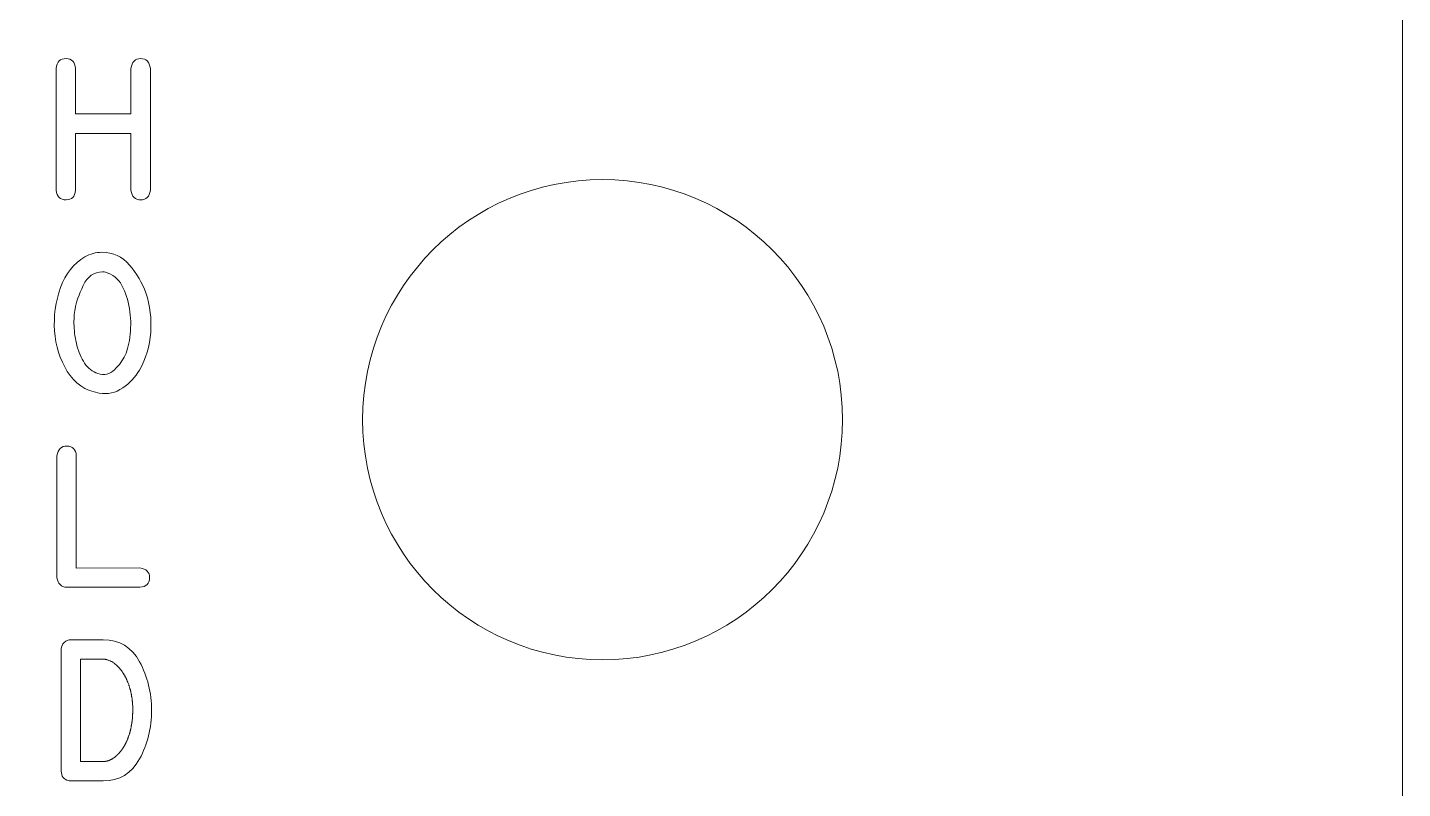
# Model space of a CAD drawing. Header units: millimetres. Extents: x -28 to 37, y -115 to 123.
# Drawn here: x 2.21 to 36.59, y -87.94 to -68.93 of the extents above; entities that cross this region are included whole.
import ezdxf

# ---------------------------------------------------------------- set-up
doc = ezdxf.new("R2010")
doc.units = ezdxf.units.MM
doc.header["$MEASUREMENT"] = 0
doc.layers.add('Layer 1', color=7, linetype='Continuous')

msp = doc.modelspace()

# ---------------------------------------------------------------- linework, layer by layer
at = {"layer": 'Layer 1', "color": 250, "lineweight": 9}
for points, knots in [([(-26.4142, -43.3274), (-26.4142, -43.3274), (-3.9142, -43.3274), (-3.9142, -43.3274), (-3.9142, -43.3274), (-2.8142, -43.3274), (-1.9142, -44.2274), (-1.9142, -45.3274), (-1.9142, -45.3274), (-1.9142, -45.3274), (-1.9142, -49.3274), (-1.9142, -49.3274), (-1.9142, -49.3274), (-1.9142, -52.6412), (0.7721, -55.3274), (4.0858, -55.3274), (4.0858, -55.3274), (7.3995, -55.3274), (10.0858, -52.6412), (10.0858, -49.3274), (10.0858, -49.3274), (10.0858, -49.3274), (10.0858, -45.3245), (10.0858, -45.3245), (10.0858, -45.3245), (10.0858, -44.2604), (10.928, -43.3835), (11.9787, -43.3274), (11.9787, -43.3274), (11.9787, -43.3274), (34.5858, -43.3274), (34.5858, -43.3274), (34.5858, -43.3274), (35.6858, -43.3274), (36.5858, -44.2274), (36.5858, -45.3274), (36.5858, -45.3274), (36.5858, -45.3274), (36.5858, -113.1351), (36.5858, -113.1351), (36.5858, -113.1351), (36.5259, -114.1807), (35.6532, -115.0178), (34.5937, -115.0202), (34.5937, -115.0202), (34.5937, -115.0202), (11.5251, -111.4633), (11.5251, -111.4633), (11.5251, -111.4633), (10.6226, -111.144), (10.1554, -110.5111), (10.0864, -109.5474), (10.0864, -109.5474), (10.0864, -109.5474), (10.0864, -104.342), (10.0864, -104.342), (10.0864, -104.342), (10.0864, -101.0282), (7.3995, -98.351), (4.0858, -98.351), (4.0858, -98.351), (0.7721, -98.351), (-1.9142, -101.0372), (-1.9142, -104.351), (-1.9142, -104.351), (-1.9142, -104.351), (-1.9142, -107.1032), (-1.9142, -107.1032), (-1.9142, -107.1032), (-1.9142, -108.19), (-2.7929, -109.0815), (-3.8749, -109.1027), (-3.8749, -109.1027), (-3.8749, -109.1027), (-26.7692, -105.5805), (-26.7692, -105.5805), (-26.7692, -105.5805), (-27.8334, -105.2638), (-28.3891, -104.6105), (-28.4142, -103.6062), (-28.4142, -103.6062), (-28.4142, -103.6062), (-28.4142, -45.3274), (-28.4142, -45.3274), (-28.4142, -45.3274), (-28.4142, -44.2274), (-27.5142, -43.3274), (-26.4142, -43.3274)], [0, 0, 0, 0, 0.0434783, 0.0434783, 0.0434783, 0.0434783, 0.0869565, 0.0869565, 0.0869565, 0.0869565, 0.1304348, 0.1304348, 0.1304348, 0.1304348, 0.173913, 0.173913, 0.173913, 0.173913, 0.2173913, 0.2173913, 0.2173913, 0.2173913, 0.2608696, 0.2608696, 0.2608696, 0.2608696, 0.3043478, 0.3043478, 0.3043478, 0.3043478, 0.3478261, 0.3478261, 0.3478261, 0.3478261, 0.3913043, 0.3913043, 0.3913043, 0.3913043, 0.4347826, 0.4347826, 0.4347826, 0.4347826, 0.4782609, 0.4782609, 0.4782609, 0.4782609, 0.5217391, 0.5217391, 0.5217391, 0.5217391, 0.5652174, 0.5652174, 0.5652174, 0.5652174, 0.6086957, 0.6086957, 0.6086957, 0.6086957, 0.6521739, 0.6521739, 0.6521739, 0.6521739, 0.6956522, 0.6956522, 0.6956522, 0.6956522, 0.7391304, 0.7391304, 0.7391304, 0.7391304, 0.7826087, 0.7826087, 0.7826087, 0.7826087, 0.826087, 0.826087, 0.826087, 0.826087, 0.8695652, 0.8695652, 0.8695652, 0.8695652, 0.9130435, 0.9130435, 0.9130435, 0.9130435, 1, 1, 1, 1]), ([(16.5857, -72.7272), (13.2725, -72.7272), (10.5858, -75.4143), (10.5858, -78.7275), (10.5858, -78.7275), (10.5858, -82.0403), (13.2725, -84.7274), (16.5857, -84.7274), (16.5857, -84.7274), (19.8988, -84.7266), (22.5858, -82.0407), (22.5858, -78.7275), (22.5858, -78.7275), (22.5856, -75.4134), (19.8989, -72.7275), (16.5857, -72.7272)], [0, 0, 0, 0, 0.2, 0.2, 0.2, 0.2, 0.4, 0.4, 0.4, 0.4, 0.6, 0.6, 0.6, 0.6, 1, 1, 1, 1])]:
    msp.add_open_spline(points, degree=3, knots=knots, dxfattribs=at)
at = {"layer": 'Layer 1', "color": 240, "lineweight": 9}
for points, knots in [([(2.9207, -72.9918), (2.9207, -72.9918), (2.9207, -69.9462), (2.9207, -69.9462), (2.9207, -69.9462), (2.9448, -69.781), (3.0289, -69.6998), (3.1723, -69.7022), (3.1723, -69.7022), (3.3158, -69.7051), (3.394, -69.7869), (3.4063, -69.9462), (3.4063, -69.9462), (3.4063, -69.9462), (3.4063, -71.085), (3.4063, -71.085), (3.4063, -71.085), (3.4063, -71.085), (4.7933, -71.085), (4.7933, -71.085), (4.7933, -71.085), (4.7933, -71.085), (4.7933, -69.9462), (4.7933, -69.9462), (4.7933, -69.9462), (4.8174, -69.7845), (4.8986, -69.7028), (5.0367, -69.7022), (5.0367, -69.7022), (5.1749, -69.7016), (5.2572, -69.7833), (5.2825, -69.9462), (5.2825, -69.9462), (5.2825, -69.9462), (5.2825, -72.9918), (5.2825, -72.9918), (5.2825, -72.9918), (5.2572, -73.1535), (5.1749, -73.234), (5.0367, -73.2334), (5.0367, -73.2334), (4.8986, -73.2328), (4.8174, -73.1523), (4.7933, -72.9918), (4.7933, -72.9918), (4.7933, -72.9918), (4.7933, -71.5742), (4.7933, -71.5742), (4.7933, -71.5742), (4.7933, -71.5742), (3.4063, -71.5742), (3.4063, -71.5742), (3.4063, -71.5742), (3.4063, -71.5742), (3.4063, -72.9918), (3.4063, -72.9918), (3.4063, -72.9918), (3.394, -73.1499), (3.3158, -73.2305), (3.1723, -73.2328), (3.1723, -73.2328), (3.0289, -73.2352), (2.9448, -73.1546), (2.9207, -72.9918)], [0, 0, 0, 0, 0.0588235, 0.0588235, 0.0588235, 0.0588235, 0.1176471, 0.1176471, 0.1176471, 0.1176471, 0.1764706, 0.1764706, 0.1764706, 0.1764706, 0.2352941, 0.2352941, 0.2352941, 0.2352941, 0.2941176, 0.2941176, 0.2941176, 0.2941176, 0.3529412, 0.3529412, 0.3529412, 0.3529412, 0.4117647, 0.4117647, 0.4117647, 0.4117647, 0.4705882, 0.4705882, 0.4705882, 0.4705882, 0.5294118, 0.5294118, 0.5294118, 0.5294118, 0.5882353, 0.5882353, 0.5882353, 0.5882353, 0.6470588, 0.6470588, 0.6470588, 0.6470588, 0.7058824, 0.7058824, 0.7058824, 0.7058824, 0.7647059, 0.7647059, 0.7647059, 0.7647059, 0.8235294, 0.8235294, 0.8235294, 0.8235294, 0.8823529, 0.8823529, 0.8823529, 0.8823529, 1, 1, 1, 1]), ([(5.1684, -75.5583), (5.2737, -75.8764), (5.3137, -76.2062), (5.2878, -76.5484), (5.2878, -76.5484), (5.2619, -76.8906), (5.1679, -77.2028), (5.0062, -77.4856), (5.0062, -77.4856), (4.9039, -77.6614), (4.7645, -77.8107), (4.5875, -77.9336), (4.5875, -77.9336), (4.4106, -78.0565), (4.2154, -78.0994), (4.0019, -78.0624), (4.0019, -78.0624), (3.6539, -78.0018), (3.3875, -77.8201), (3.2029, -77.5185), (3.2029, -77.5185), (3.0177, -77.2163), (2.9119, -76.88), (2.8848, -76.5096), (2.8848, -76.5096), (2.8578, -76.1392), (2.9078, -75.7788), (3.0348, -75.4272), (3.0348, -75.4272), (3.1618, -75.0756), (3.364, -74.8204), (3.6421, -74.6605), (3.6421, -74.6605), (3.7774, -74.5823), (3.9196, -74.5435), (4.0672, -74.5435), (4.0672, -74.5435), (4.35, -74.5435), (4.5805, -74.6499), (4.7598, -74.8628), (4.7598, -74.8628), (4.9391, -75.0762), (5.075, -75.3078), (5.1684, -75.5583)], [0, 0, 0, 0, 0.0833333, 0.0833333, 0.0833333, 0.0833333, 0.1666667, 0.1666667, 0.1666667, 0.1666667, 0.25, 0.25, 0.25, 0.25, 0.3333333, 0.3333333, 0.3333333, 0.3333333, 0.4166667, 0.4166667, 0.4166667, 0.4166667, 0.5, 0.5, 0.5, 0.5, 0.5833333, 0.5833333, 0.5833333, 0.5833333, 0.6666667, 0.6666667, 0.6666667, 0.6666667, 0.75, 0.75, 0.75, 0.75, 0.8333333, 0.8333333, 0.8333333, 0.8333333, 1, 1, 1, 1]), ([(4.0813, -75.0327), (3.8702, -75.0327), (3.7103, -75.1461), (3.6016, -75.3737), (3.6016, -75.3737), (3.4928, -75.6012), (3.4246, -75.7952), (3.3958, -75.9558), (3.3958, -75.9558), (3.374, -76.0733), (3.3658, -76.215), (3.3717, -76.3814), (3.3717, -76.3814), (3.3775, -76.5478), (3.4017, -76.7124), (3.444, -76.8747), (3.444, -76.8747), (3.4863, -77.0376), (3.5504, -77.184), (3.6351, -77.3139), (3.6351, -77.3139), (3.7203, -77.4444), (3.8314, -77.5309), (3.969, -77.5732), (3.969, -77.5732), (4.1301, -77.6238), (4.2689, -77.592), (4.3853, -77.478), (4.3853, -77.478), (4.5017, -77.3633), (4.5899, -77.2422), (4.6499, -77.1134), (4.6499, -77.1134), (4.7104, -76.9811), (4.7522, -76.8083), (4.7745, -76.5931), (4.7745, -76.5931), (4.7969, -76.3785), (4.7916, -76.1639), (4.7592, -75.9499), (4.7592, -75.9499), (4.7263, -75.7359), (4.6622, -75.543), (4.567, -75.3713), (4.567, -75.3713), (4.4717, -75.1997), (4.3359, -75.0903), (4.1607, -75.0433), (4.1607, -75.0433), (4.1378, -75.0362), (4.1113, -75.0327), (4.0813, -75.0327)], [0, 0, 0, 0, 0.0714286, 0.0714286, 0.0714286, 0.0714286, 0.1428571, 0.1428571, 0.1428571, 0.1428571, 0.2142857, 0.2142857, 0.2142857, 0.2142857, 0.2857143, 0.2857143, 0.2857143, 0.2857143, 0.3571429, 0.3571429, 0.3571429, 0.3571429, 0.4285714, 0.4285714, 0.4285714, 0.4285714, 0.5, 0.5, 0.5, 0.5, 0.5714286, 0.5714286, 0.5714286, 0.5714286, 0.6428571, 0.6428571, 0.6428571, 0.6428571, 0.7142857, 0.7142857, 0.7142857, 0.7142857, 0.7857143, 0.7857143, 0.7857143, 0.7857143, 0.8571429, 0.8571429, 0.8571429, 0.8571429, 1, 1, 1, 1]), ([(3.1876, -82.9149), (3.0465, -82.9055), (2.9648, -82.8261), (2.943, -82.6756), (2.943, -82.6756), (2.943, -82.6756), (2.943, -79.63), (2.943, -79.63), (2.943, -79.63), (2.9671, -79.4648), (3.0512, -79.3836), (3.1946, -79.386), (3.1946, -79.386), (3.3381, -79.3889), (3.4163, -79.4707), (3.4286, -79.63), (3.4286, -79.63), (3.4286, -79.63), (3.4286, -82.4339), (3.4286, -82.4339), (3.4286, -82.4339), (3.4286, -82.4339), (5.0185, -82.4327), (5.0185, -82.4327), (5.0185, -82.4327), (5.1819, -82.451), (5.2625, -82.5333), (5.2607, -82.6797), (5.2607, -82.6797), (5.2589, -82.8261), (5.1778, -82.9043), (5.0167, -82.9149), (5.0167, -82.9149), (5.0167, -82.9149), (3.1876, -82.9149), (3.1876, -82.9149)], [0, 0, 0, 0, 0.1, 0.1, 0.1, 0.1, 0.2, 0.2, 0.2, 0.2, 0.3, 0.3, 0.3, 0.3, 0.4, 0.4, 0.4, 0.4, 0.5, 0.5, 0.5, 0.5, 0.6, 0.6, 0.6, 0.6, 0.7, 0.7, 0.7, 0.7, 0.8, 0.8, 0.8, 0.8, 1, 1, 1, 1]), ([(3.2923, -84.2273), (3.2923, -84.2273), (4.1036, -84.2273), (4.1036, -84.2273), (4.1036, -84.2273), (4.507, -84.2273), (4.8086, -84.4107), (5.0097, -84.7782), (5.0097, -84.7782), (5.2107, -85.1457), (5.3113, -85.5502), (5.3113, -85.9912), (5.3113, -85.9912), (5.3113, -86.4321), (5.2102, -86.836), (5.0091, -87.2035), (5.0091, -87.2035), (4.8074, -87.571), (4.5058, -87.755), (4.1036, -87.755), (4.1036, -87.755), (4.1036, -87.755), (3.2923, -87.755), (3.2923, -87.755), (3.2923, -87.755), (3.2923, -87.755), (3.2958, -87.755), (3.2958, -87.755), (3.2958, -87.755), (3.2958, -87.755), (3.2923, -87.755), (3.2923, -87.755), (3.2923, -87.755), (3.2546, -87.7491), (3.2341, -87.7456), (3.2305, -87.7444), (3.2305, -87.7444), (3.1112, -87.7162), (3.0518, -87.638), (3.053, -87.5104), (3.053, -87.5104), (3.053, -87.5104), (3.0512, -87.5104), (3.0512, -87.5104), (3.0512, -87.5104), (3.0512, -87.5104), (3.053, -84.4684), (3.053, -84.4684), (3.053, -84.4684), (3.0518, -84.4648), (3.0512, -84.4601), (3.0512, -84.4548), (3.0512, -84.4548), (3.0547, -84.3913), (3.0794, -84.3378), (3.1259, -84.2937), (3.1259, -84.2937), (3.1729, -84.2496), (3.2288, -84.2273), (3.294, -84.2273), (3.294, -84.2273), (3.294, -84.2273), (3.2923, -84.2273), (3.2923, -84.2273)], [0, 0, 0, 0, 0.0588235, 0.0588235, 0.0588235, 0.0588235, 0.1176471, 0.1176471, 0.1176471, 0.1176471, 0.1764706, 0.1764706, 0.1764706, 0.1764706, 0.2352941, 0.2352941, 0.2352941, 0.2352941, 0.2941176, 0.2941176, 0.2941176, 0.2941176, 0.3529412, 0.3529412, 0.3529412, 0.3529412, 0.4117647, 0.4117647, 0.4117647, 0.4117647, 0.4705882, 0.4705882, 0.4705882, 0.4705882, 0.5294118, 0.5294118, 0.5294118, 0.5294118, 0.5882353, 0.5882353, 0.5882353, 0.5882353, 0.6470588, 0.6470588, 0.6470588, 0.6470588, 0.7058824, 0.7058824, 0.7058824, 0.7058824, 0.7647059, 0.7647059, 0.7647059, 0.7647059, 0.8235294, 0.8235294, 0.8235294, 0.8235294, 0.8823529, 0.8823529, 0.8823529, 0.8823529, 1, 1, 1, 1]), ([(4.1036, -87.2694), (4.106, -87.2694), (4.1083, -87.2694), (4.1107, -87.2694), (4.1107, -87.2694), (4.113, -87.2694), (4.116, -87.2694), (4.1189, -87.2694), (4.1189, -87.2694), (4.1213, -87.2694), (4.1236, -87.2688), (4.1254, -87.2682), (4.1254, -87.2682), (4.1271, -87.2676), (4.1295, -87.2676), (4.133, -87.2676), (4.133, -87.2676), (4.1354, -87.2676), (4.1377, -87.267), (4.1407, -87.2664), (4.1407, -87.2664), (4.1436, -87.2658), (4.1466, -87.2658), (4.1501, -87.2658), (4.1501, -87.2658), (4.1524, -87.2658), (4.1548, -87.2652), (4.1571, -87.2652), (4.1571, -87.2652), (4.1595, -87.2646), (4.1624, -87.2641), (4.166, -87.2641), (4.166, -87.2641), (4.1677, -87.2641), (4.1701, -87.2641), (4.1724, -87.2635), (4.1724, -87.2635), (4.1748, -87.2629), (4.1777, -87.2623), (4.1812, -87.2623), (4.1812, -87.2623), (4.1859, -87.2599), (4.1906, -87.2588), (4.1948, -87.2588), (4.1948, -87.2588), (4.1971, -87.2588), (4.1995, -87.2582), (4.2018, -87.2564), (4.2018, -87.2564), (4.2042, -87.2547), (4.2071, -87.2529), (4.2106, -87.2523), (4.2106, -87.2523), (4.213, -87.2523), (4.2153, -87.2517), (4.2183, -87.2511), (4.2183, -87.2511), (4.2212, -87.2505), (4.2242, -87.25), (4.2277, -87.2488), (4.2277, -87.2488), (4.23, -87.2488), (4.2324, -87.2482), (4.2347, -87.247), (4.2347, -87.247), (4.2371, -87.2458), (4.2394, -87.2447), (4.243, -87.2435), (4.243, -87.2435), (4.25, -87.2411), (4.2553, -87.2388), (4.2588, -87.2364), (4.2588, -87.2364), (4.2794, -87.2294), (4.2853, -87.2276), (4.2759, -87.2294), (4.2759, -87.2294), (4.2783, -87.2294), (4.2806, -87.2288), (4.283, -87.227), (4.283, -87.227), (4.2853, -87.2253), (4.2882, -87.2241), (4.2912, -87.2229), (4.2912, -87.2229), (4.3018, -87.2158), (4.3065, -87.2129), (4.3053, -87.2141), (4.3053, -87.2141), (4.3165, -87.2082), (4.3223, -87.2053), (4.3223, -87.2053), (4.3223, -87.2053), (4.3247, -87.2041), (4.3271, -87.2029), (4.3294, -87.2012), (4.3294, -87.2012), (4.3318, -87.1994), (4.3347, -87.1976), (4.3382, -87.1953), (4.3382, -87.1953), (4.3482, -87.1882), (4.3535, -87.1847), (4.3535, -87.1847), (4.3535, -87.1847), (4.3559, -87.1835), (4.3582, -87.1823), (4.3612, -87.1806), (4.3612, -87.1806), (4.3641, -87.1788), (4.367, -87.177), (4.3706, -87.1747), (4.3706, -87.1747), (4.3729, -87.1735), (4.3753, -87.1718), (4.3776, -87.1694), (4.3776, -87.1694), (4.38, -87.1671), (4.3829, -87.1647), (4.3864, -87.1623), (4.3864, -87.1623), (4.3882, -87.1612), (4.3906, -87.16), (4.3929, -87.1582), (4.3929, -87.1582), (4.3953, -87.1565), (4.3982, -87.1541), (4.4017, -87.1524), (4.4017, -87.1524), (4.4041, -87.15), (4.41, -87.1453), (4.4188, -87.1382), (4.4188, -87.1382), (4.4282, -87.1288), (4.4329, -87.1247), (4.4329, -87.1247), (4.4329, -87.1247), (4.4352, -87.1224), (4.437, -87.12), (4.4393, -87.1177), (4.4393, -87.1177), (4.4417, -87.1153), (4.4446, -87.1124), (4.4482, -87.1088), (4.4482, -87.1088), (4.4505, -87.1065), (4.4529, -87.1047), (4.4552, -87.1024), (4.4552, -87.1024), (4.4576, -87.1), (4.4599, -87.0971), (4.4635, -87.0936), (4.4635, -87.0936), (4.467, -87.0912), (4.4723, -87.0865), (4.4793, -87.08), (4.4793, -87.08), (4.4817, -87.0777), (4.484, -87.0753), (4.4858, -87.073), (4.4858, -87.073), (4.4881, -87.0706), (4.4911, -87.0677), (4.4946, -87.0642), (4.4946, -87.0642), (4.497, -87.0618), (4.4993, -87.0595), (4.5017, -87.0565), (4.5017, -87.0565), (4.504, -87.0536), (4.507, -87.0506), (4.5099, -87.0471), (4.5099, -87.0471), (4.524, -87.0289), (4.5287, -87.023), (4.524, -87.0301), (4.524, -87.0301), (4.5322, -87.0218), (4.5369, -87.0154), (4.5393, -87.0107), (4.5393, -87.0107), (4.5499, -86.9971), (4.5546, -86.9907), (4.5534, -86.9918), (4.5534, -86.9918), (4.5558, -86.9883), (4.5581, -86.9854), (4.5599, -86.9824), (4.5599, -86.9824), (4.5622, -86.9795), (4.5652, -86.9766), (4.5687, -86.973), (4.5687, -86.973), (4.5711, -86.9695), (4.5728, -86.966), (4.5746, -86.9624), (4.5746, -86.9624), (4.5763, -86.9589), (4.5793, -86.956), (4.5822, -86.9524), (4.5822, -86.9524), (4.5834, -86.9489), (4.5857, -86.9454), (4.5887, -86.9413), (4.5887, -86.9413), (4.5916, -86.9372), (4.594, -86.9336), (4.5963, -86.9301), (4.5963, -86.9301), (4.6034, -86.9207), (4.6075, -86.9136), (4.6099, -86.9089), (4.6099, -86.9089), (4.6122, -86.906), (4.6146, -86.9019), (4.6163, -86.8978), (4.6163, -86.8978), (4.6181, -86.8942), (4.6204, -86.8901), (4.624, -86.8866), (4.624, -86.8866), (4.6263, -86.8837), (4.6281, -86.8795), (4.6298, -86.8754), (4.6298, -86.8754), (4.6316, -86.8719), (4.634, -86.8678), (4.6375, -86.8643), (4.6375, -86.8643), (4.6398, -86.859), (4.6434, -86.8513), (4.6481, -86.8419), (4.6481, -86.8419), (4.6504, -86.8384), (4.6522, -86.8349), (4.654, -86.8302), (4.654, -86.8302), (4.6557, -86.8255), (4.6581, -86.8207), (4.6616, -86.816), (4.6616, -86.816), (4.6639, -86.8125), (4.6663, -86.809), (4.6681, -86.8049), (4.6681, -86.8049), (4.6692, -86.8008), (4.6722, -86.7966), (4.6757, -86.7919), (4.6757, -86.7919), (4.6769, -86.7884), (4.6781, -86.7849), (4.6798, -86.7802), (4.6798, -86.7802), (4.6816, -86.7755), (4.6833, -86.7708), (4.6857, -86.7661), (4.6857, -86.7661), (4.6892, -86.7608), (4.6933, -86.752), (4.698, -86.7402), (4.698, -86.7402), (4.7092, -86.712), (4.7133, -86.7026), (4.7098, -86.7132), (4.7098, -86.7132), (4.711, -86.7096), (4.7127, -86.7049), (4.7145, -86.7002), (4.7145, -86.7002), (4.7163, -86.6949), (4.718, -86.6896), (4.7204, -86.6855), (4.7204, -86.6855), (4.7216, -86.6808), (4.7227, -86.6761), (4.7245, -86.6714), (4.7245, -86.6714), (4.7263, -86.6667), (4.7286, -86.662), (4.7304, -86.6561), (4.7304, -86.6561), (4.7339, -86.6455), (4.7369, -86.6367), (4.7392, -86.6285), (4.7392, -86.6285), (4.7404, -86.6238), (4.7416, -86.6191), (4.7433, -86.6144), (4.7433, -86.6144), (4.7451, -86.6103), (4.7474, -86.605), (4.7498, -86.5991), (4.7498, -86.5991), (4.7451, -86.6108), (4.748, -86.6009), (4.758, -86.5697), (4.758, -86.5697), (4.7604, -86.5644), (4.7639, -86.5544), (4.7686, -86.5409), (4.7686, -86.5409), (4.7686, -86.5362), (4.7692, -86.5309), (4.771, -86.5262), (4.771, -86.5262), (4.7727, -86.5209), (4.7745, -86.5156), (4.7757, -86.5097), (4.7757, -86.5097), (4.7768, -86.505), (4.778, -86.5003), (4.7792, -86.495), (4.7792, -86.495), (4.7798, -86.4897), (4.7815, -86.4844), (4.7839, -86.4786), (4.7839, -86.4786), (4.7839, -86.475), (4.7851, -86.4709), (4.7868, -86.4656), (4.7868, -86.4656), (4.7886, -86.4603), (4.7898, -86.455), (4.7909, -86.4492), (4.7909, -86.4492), (4.7921, -86.4415), (4.7939, -86.4303), (4.7962, -86.4168), (4.7962, -86.4168), (4.7962, -86.4121), (4.7968, -86.4074), (4.7986, -86.4021), (4.7986, -86.4021), (4.8004, -86.3968), (4.8021, -86.3915), (4.8027, -86.3857), (4.8027, -86.3857), (4.8027, -86.381), (4.8033, -86.3763), (4.8045, -86.371), (4.8045, -86.371), (4.8056, -86.3657), (4.8068, -86.3604), (4.808, -86.3545), (4.808, -86.3545), (4.8092, -86.3463), (4.8109, -86.3357), (4.8133, -86.3216), (4.8133, -86.3216), (4.8133, -86.3175), (4.8145, -86.3122), (4.8162, -86.3063), (4.8162, -86.3063), (4.8174, -86.3004), (4.8192, -86.2951), (4.8203, -86.2892), (4.8203, -86.2892), (4.8203, -86.281), (4.8215, -86.2704), (4.8239, -86.2563), (4.8239, -86.2563), (4.8239, -86.2516), (4.8239, -86.2469), (4.8245, -86.2416), (4.8245, -86.2416), (4.825, -86.2363), (4.8262, -86.2304), (4.8274, -86.224), (4.8274, -86.224), (4.8292, -86.2099), (4.8303, -86.1993), (4.8303, -86.1911), (4.8303, -86.1911), (4.8315, -86.1828), (4.8321, -86.1722), (4.8321, -86.1581), (4.8321, -86.1581), (4.8333, -86.1499), (4.8339, -86.1387), (4.8339, -86.124), (4.8339, -86.124), (4.835, -86.1158), (4.8356, -86.1046), (4.8356, -86.0911), (4.8356, -86.0911), (4.8356, -86.0852), (4.8362, -86.0799), (4.8368, -86.0746), (4.8368, -86.0746), (4.8374, -86.0693), (4.838, -86.0635), (4.8392, -86.0564), (4.8392, -86.0564), (4.8392, -86.0517), (4.8397, -86.047), (4.8403, -86.0417), (4.8403, -86.0417), (4.8403, -86.037), (4.8409, -86.0305), (4.8409, -86.0241), (4.8409, -86.0241), (4.8409, -86.0194), (4.8409, -86.0141), (4.8409, -86.0082), (4.8409, -86.0082), (4.8409, -86.0029), (4.8409, -85.997), (4.8409, -85.9912), (4.8409, -85.9912), (4.8409, -85.9853), (4.8409, -85.98), (4.8409, -85.9747), (4.8409, -85.9747), (4.8409, -85.9694), (4.8409, -85.9641), (4.8409, -85.9582), (4.8409, -85.9582), (4.8409, -85.9529), (4.8403, -85.9471), (4.8403, -85.9424), (4.8403, -85.9424), (4.8397, -85.9371), (4.8392, -85.9306), (4.8392, -85.9241), (4.8392, -85.9241), (4.8392, -85.9194), (4.8392, -85.9141), (4.8392, -85.9082), (4.8392, -85.9082), (4.8392, -85.903), (4.8392, -85.8971), (4.8392, -85.8912), (4.8392, -85.8912), (4.8392, -85.8841), (4.838, -85.873), (4.8356, -85.8565), (4.8356, -85.8565), (4.8356, -85.843), (4.835, -85.8324), (4.8339, -85.8259), (4.8339, -85.8259), (4.8339, -85.8177), (4.8327, -85.8059), (4.8303, -85.7895), (4.8303, -85.7895), (4.8303, -85.776), (4.8297, -85.7654), (4.8286, -85.7583), (4.8286, -85.7583), (4.8286, -85.7507), (4.828, -85.7395), (4.8256, -85.726), (4.8256, -85.726), (4.8245, -85.7213), (4.8233, -85.716), (4.8227, -85.7101), (4.8227, -85.7101), (4.8221, -85.7048), (4.8221, -85.6989), (4.8221, -85.6931), (4.8221, -85.6931), (4.8198, -85.6795), (4.8174, -85.6684), (4.815, -85.6601), (4.815, -85.6601), (4.8139, -85.656), (4.8127, -85.6507), (4.8115, -85.646), (4.8115, -85.646), (4.8103, -85.6407), (4.8098, -85.6354), (4.8098, -85.6296), (4.8098, -85.6296), (4.8086, -85.6213), (4.8068, -85.6107), (4.8045, -85.5966), (4.8045, -85.5966), (4.8033, -85.5884), (4.8021, -85.5778), (4.7998, -85.5637), (4.7998, -85.5637), (4.7951, -85.5502), (4.7921, -85.5396), (4.7909, -85.5331), (4.7909, -85.5331), (4.7886, -85.519), (4.7868, -85.5096), (4.7857, -85.5037), (4.7857, -85.5037), (4.7833, -85.499), (4.7815, -85.4943), (4.7804, -85.489), (4.7804, -85.489), (4.7792, -85.4837), (4.7786, -85.4785), (4.7774, -85.4726), (4.7774, -85.4726), (4.7762, -85.4679), (4.7745, -85.4632), (4.7721, -85.4579), (4.7721, -85.4579), (4.7698, -85.4526), (4.7686, -85.4473), (4.7686, -85.4414), (4.7686, -85.4414), (4.758, -85.4108), (4.7551, -85.4008), (4.7598, -85.4126), (4.7598, -85.4126), (4.7574, -85.4044), (4.7551, -85.3944), (4.7516, -85.3832), (4.7516, -85.3832), (4.7492, -85.3797), (4.7468, -85.3756), (4.7451, -85.3703), (4.7451, -85.3703), (4.7433, -85.365), (4.7421, -85.3603), (4.741, -85.3556), (4.741, -85.3556), (4.7398, -85.352), (4.7363, -85.3421), (4.7304, -85.3262), (4.7304, -85.3262), (4.7263, -85.315), (4.7227, -85.3056), (4.7204, -85.2985), (4.7204, -85.2985), (4.718, -85.295), (4.7163, -85.2909), (4.7145, -85.2856), (4.7145, -85.2856), (4.7127, -85.2803), (4.711, -85.2756), (4.7098, -85.2709), (4.7098, -85.2709), (4.7075, -85.268), (4.7051, -85.2639), (4.7033, -85.2592), (4.7033, -85.2592), (4.701, -85.2544), (4.6992, -85.2497), (4.698, -85.245), (4.698, -85.245), (4.6933, -85.2339), (4.6892, -85.2251), (4.6857, -85.2192), (4.6857, -85.2192), (4.681, -85.208), (4.6781, -85.1998), (4.6757, -85.1951), (4.6757, -85.1951), (4.671, -85.1839), (4.6669, -85.1751), (4.6634, -85.1698), (4.6634, -85.1698), (4.661, -85.1663), (4.6587, -85.1621), (4.6569, -85.158), (4.6569, -85.158), (4.6545, -85.1545), (4.6528, -85.1504), (4.6516, -85.1469), (4.6516, -85.1469), (4.6445, -85.1357), (4.6398, -85.1275), (4.6375, -85.1227), (4.6375, -85.1227), (4.6275, -85.1069), (4.6228, -85.0992), (4.624, -85.1004), (4.624, -85.1004), (4.6204, -85.0969), (4.6181, -85.0934), (4.6163, -85.0892), (4.6163, -85.0892), (4.6146, -85.0851), (4.6122, -85.0816), (4.6099, -85.0781), (4.6099, -85.0781), (4.6075, -85.0734), (4.6034, -85.0669), (4.5963, -85.0575), (4.5963, -85.0575), (4.594, -85.054), (4.5916, -85.0504), (4.5893, -85.0475), (4.5893, -85.0475), (4.5869, -85.044), (4.5852, -85.0404), (4.584, -85.0369), (4.584, -85.0369), (4.5787, -85.0263), (4.5687, -85.0134), (4.5552, -84.9975), (4.5552, -84.9975), (4.5528, -84.9952), (4.5434, -84.9822), (4.5275, -84.9593), (4.5275, -84.9593), (4.5134, -84.9434), (4.5034, -84.9317), (4.4964, -84.9246), (4.4964, -84.9246), (4.4893, -84.917), (4.4793, -84.9058), (4.4652, -84.8923), (4.4652, -84.8923), (4.4564, -84.8817), (4.4464, -84.8723), (4.4358, -84.8629), (4.4358, -84.8629), (4.4282, -84.857), (4.417, -84.8488), (4.4035, -84.837), (4.4035, -84.837), (4.3917, -84.8276), (4.3811, -84.8194), (4.3706, -84.8111), (4.3706, -84.8111), (4.3441, -84.7941), (4.3335, -84.7864), (4.3382, -84.7888), (4.3382, -84.7888), (4.3147, -84.7753), (4.3047, -84.7688), (4.3071, -84.77), (4.3071, -84.77), (4.3071, -84.77), (4.2965, -84.7647), (4.2759, -84.7541), (4.2759, -84.7541), (4.2712, -84.7523), (4.2606, -84.7482), (4.243, -84.7423), (4.243, -84.7423), (4.2283, -84.7365), (4.2171, -84.7323), (4.2106, -84.73), (4.2106, -84.73), (4.2048, -84.7294), (4.1995, -84.7276), (4.1948, -84.7259), (4.1948, -84.7259), (4.1906, -84.7241), (4.1859, -84.7224), (4.1812, -84.72), (4.1812, -84.72), (4.1607, -84.7165), (4.1501, -84.7147), (4.1501, -84.7147), (4.1501, -84.7147), (4.143, -84.7135), (4.133, -84.7129), (4.1189, -84.7129), (4.1189, -84.7129), (4.116, -84.7129), (4.113, -84.7129), (4.1107, -84.7129), (4.1107, -84.7129), (4.1083, -84.7129), (4.106, -84.7129), (4.1036, -84.7129), (4.1036, -84.7129), (4.1036, -84.7129), (3.5351, -84.7129), (3.5351, -84.7129), (3.5351, -84.7129), (3.5351, -84.7129), (3.5351, -87.2694), (3.5351, -87.2694), (3.5351, -87.2694), (3.5351, -87.2694), (3.5351, -87.2694), (3.5351, -87.2694), (3.5351, -87.2694), (3.5351, -87.2694), (4.1036, -87.2694), (4.1036, -87.2694)], [0, 0, 0, 0, 0.005848, 0.005848, 0.005848, 0.005848, 0.0116959, 0.0116959, 0.0116959, 0.0116959, 0.0175439, 0.0175439, 0.0175439, 0.0175439, 0.0233918, 0.0233918, 0.0233918, 0.0233918, 0.0292398, 0.0292398, 0.0292398, 0.0292398, 0.0350877, 0.0350877, 0.0350877, 0.0350877, 0.0409357, 0.0409357, 0.0409357, 0.0409357, 0.0467836, 0.0467836, 0.0467836, 0.0467836, 0.0526316, 0.0526316, 0.0526316, 0.0526316, 0.0584795, 0.0584795, 0.0584795, 0.0584795, 0.0643275, 0.0643275, 0.0643275, 0.0643275, 0.0701754, 0.0701754, 0.0701754, 0.0701754, 0.0760234, 0.0760234, 0.0760234, 0.0760234, 0.0818713, 0.0818713, 0.0818713, 0.0818713, 0.0877193, 0.0877193, 0.0877193, 0.0877193, 0.0935673, 0.0935673, 0.0935673, 0.0935673, 0.0994152, 0.0994152, 0.0994152, 0.0994152, 0.1052632, 0.1052632, 0.1052632, 0.1052632, 0.1111111, 0.1111111, 0.1111111, 0.1111111, 0.1169591, 0.1169591, 0.1169591, 0.1169591, 0.122807, 0.122807, 0.122807, 0.122807, 0.128655, 0.128655, 0.128655, 0.128655, 0.1345029, 0.1345029, 0.1345029, 0.1345029, 0.1403509, 0.1403509, 0.1403509, 0.1403509, 0.1461988, 0.1461988, 0.1461988, 0.1461988, 0.1520468, 0.1520468, 0.1520468, 0.1520468, 0.1578947, 0.1578947, 0.1578947, 0.1578947, 0.1637427, 0.1637427, 0.1637427, 0.1637427, 0.1695906, 0.1695906, 0.1695906, 0.1695906, 0.1754386, 0.1754386, 0.1754386, 0.1754386, 0.1812865, 0.1812865, 0.1812865, 0.1812865, 0.1871345, 0.1871345, 0.1871345, 0.1871345, 0.1929825, 0.1929825, 0.1929825, 0.1929825, 0.1988304, 0.1988304, 0.1988304, 0.1988304, 0.2046784, 0.2046784, 0.2046784, 0.2046784, 0.2105263, 0.2105263, 0.2105263, 0.2105263, 0.2163743, 0.2163743, 0.2163743, 0.2163743, 0.2222222, 0.2222222, 0.2222222, 0.2222222, 0.2280702, 0.2280702, 0.2280702, 0.2280702, 0.2339181, 0.2339181, 0.2339181, 0.2339181, 0.2397661, 0.2397661, 0.2397661, 0.2397661, 0.245614, 0.245614, 0.245614, 0.245614, 0.251462, 0.251462, 0.251462, 0.251462, 0.2573099, 0.2573099, 0.2573099, 0.2573099, 0.2631579, 0.2631579, 0.2631579, 0.2631579, 0.2690058, 0.2690058, 0.2690058, 0.2690058, 0.2748538, 0.2748538, 0.2748538, 0.2748538, 0.2807018, 0.2807018, 0.2807018, 0.2807018, 0.2865497, 0.2865497, 0.2865497, 0.2865497, 0.2923977, 0.2923977, 0.2923977, 0.2923977, 0.2982456, 0.2982456, 0.2982456, 0.2982456, 0.3040936, 0.3040936, 0.3040936, 0.3040936, 0.3099415, 0.3099415, 0.3099415, 0.3099415, 0.3157895, 0.3157895, 0.3157895, 0.3157895, 0.3216374, 0.3216374, 0.3216374, 0.3216374, 0.3274854, 0.3274854, 0.3274854, 0.3274854, 0.3333333, 0.3333333, 0.3333333, 0.3333333, 0.3391813, 0.3391813, 0.3391813, 0.3391813, 0.3450292, 0.3450292, 0.3450292, 0.3450292, 0.3508772, 0.3508772, 0.3508772, 0.3508772, 0.3567251, 0.3567251, 0.3567251, 0.3567251, 0.3625731, 0.3625731, 0.3625731, 0.3625731, 0.3684211, 0.3684211, 0.3684211, 0.3684211, 0.374269, 0.374269, 0.374269, 0.374269, 0.380117, 0.380117, 0.380117, 0.380117, 0.3859649, 0.3859649, 0.3859649, 0.3859649, 0.3918129, 0.3918129, 0.3918129, 0.3918129, 0.3976608, 0.3976608, 0.3976608, 0.3976608, 0.4035088, 0.4035088, 0.4035088, 0.4035088, 0.4093567, 0.4093567, 0.4093567, 0.4093567, 0.4152047, 0.4152047, 0.4152047, 0.4152047, 0.4210526, 0.4210526, 0.4210526, 0.4210526, 0.4269006, 0.4269006, 0.4269006, 0.4269006, 0.4327485, 0.4327485, 0.4327485, 0.4327485, 0.4385965, 0.4385965, 0.4385965, 0.4385965, 0.4444444, 0.4444444, 0.4444444, 0.4444444, 0.4502924, 0.4502924, 0.4502924, 0.4502924, 0.4561404, 0.4561404, 0.4561404, 0.4561404, 0.4619883, 0.4619883, 0.4619883, 0.4619883, 0.4678363, 0.4678363, 0.4678363, 0.4678363, 0.4736842, 0.4736842, 0.4736842, 0.4736842, 0.4795322, 0.4795322, 0.4795322, 0.4795322, 0.4853801, 0.4853801, 0.4853801, 0.4853801, 0.4912281, 0.4912281, 0.4912281, 0.4912281, 0.497076, 0.497076, 0.497076, 0.497076, 0.502924, 0.502924, 0.502924, 0.502924, 0.5087719, 0.5087719, 0.5087719, 0.5087719, 0.5146199, 0.5146199, 0.5146199, 0.5146199, 0.5204678, 0.5204678, 0.5204678, 0.5204678, 0.5263158, 0.5263158, 0.5263158, 0.5263158, 0.5321637, 0.5321637, 0.5321637, 0.5321637, 0.5380117, 0.5380117, 0.5380117, 0.5380117, 0.5438596, 0.5438596, 0.5438596, 0.5438596, 0.5497076, 0.5497076, 0.5497076, 0.5497076, 0.5555556, 0.5555556, 0.5555556, 0.5555556, 0.5614035, 0.5614035, 0.5614035, 0.5614035, 0.5672515, 0.5672515, 0.5672515, 0.5672515, 0.5730994, 0.5730994, 0.5730994, 0.5730994, 0.5789474, 0.5789474, 0.5789474, 0.5789474, 0.5847953, 0.5847953, 0.5847953, 0.5847953, 0.5906433, 0.5906433, 0.5906433, 0.5906433, 0.5964912, 0.5964912, 0.5964912, 0.5964912, 0.6023392, 0.6023392, 0.6023392, 0.6023392, 0.6081871, 0.6081871, 0.6081871, 0.6081871, 0.6140351, 0.6140351, 0.6140351, 0.6140351, 0.619883, 0.619883, 0.619883, 0.619883, 0.625731, 0.625731, 0.625731, 0.625731, 0.6315789, 0.6315789, 0.6315789, 0.6315789, 0.6374269, 0.6374269, 0.6374269, 0.6374269, 0.6432749, 0.6432749, 0.6432749, 0.6432749, 0.6491228, 0.6491228, 0.6491228, 0.6491228, 0.6549708, 0.6549708, 0.6549708, 0.6549708, 0.6608187, 0.6608187, 0.6608187, 0.6608187, 0.6666667, 0.6666667, 0.6666667, 0.6666667, 0.6725146, 0.6725146, 0.6725146, 0.6725146, 0.6783626, 0.6783626, 0.6783626, 0.6783626, 0.6842105, 0.6842105, 0.6842105, 0.6842105, 0.6900585, 0.6900585, 0.6900585, 0.6900585, 0.6959064, 0.6959064, 0.6959064, 0.6959064, 0.7017544, 0.7017544, 0.7017544, 0.7017544, 0.7076023, 0.7076023, 0.7076023, 0.7076023, 0.7134503, 0.7134503, 0.7134503, 0.7134503, 0.7192982, 0.7192982, 0.7192982, 0.7192982, 0.7251462, 0.7251462, 0.7251462, 0.7251462, 0.7309942, 0.7309942, 0.7309942, 0.7309942, 0.7368421, 0.7368421, 0.7368421, 0.7368421, 0.7426901, 0.7426901, 0.7426901, 0.7426901, 0.748538, 0.748538, 0.748538, 0.748538, 0.754386, 0.754386, 0.754386, 0.754386, 0.7602339, 0.7602339, 0.7602339, 0.7602339, 0.7660819, 0.7660819, 0.7660819, 0.7660819, 0.7719298, 0.7719298, 0.7719298, 0.7719298, 0.7777778, 0.7777778, 0.7777778, 0.7777778, 0.7836257, 0.7836257, 0.7836257, 0.7836257, 0.7894737, 0.7894737, 0.7894737, 0.7894737, 0.7953216, 0.7953216, 0.7953216, 0.7953216, 0.8011696, 0.8011696, 0.8011696, 0.8011696, 0.8070175, 0.8070175, 0.8070175, 0.8070175, 0.8128655, 0.8128655, 0.8128655, 0.8128655, 0.8187135, 0.8187135, 0.8187135, 0.8187135, 0.8245614, 0.8245614, 0.8245614, 0.8245614, 0.8304094, 0.8304094, 0.8304094, 0.8304094, 0.8362573, 0.8362573, 0.8362573, 0.8362573, 0.8421053, 0.8421053, 0.8421053, 0.8421053, 0.8479532, 0.8479532, 0.8479532, 0.8479532, 0.8538012, 0.8538012, 0.8538012, 0.8538012, 0.8596491, 0.8596491, 0.8596491, 0.8596491, 0.8654971, 0.8654971, 0.8654971, 0.8654971, 0.871345, 0.871345, 0.871345, 0.871345, 0.877193, 0.877193, 0.877193, 0.877193, 0.8830409, 0.8830409, 0.8830409, 0.8830409, 0.8888889, 0.8888889, 0.8888889, 0.8888889, 0.8947368, 0.8947368, 0.8947368, 0.8947368, 0.9005848, 0.9005848, 0.9005848, 0.9005848, 0.9064327, 0.9064327, 0.9064327, 0.9064327, 0.9122807, 0.9122807, 0.9122807, 0.9122807, 0.9181287, 0.9181287, 0.9181287, 0.9181287, 0.9239766, 0.9239766, 0.9239766, 0.9239766, 0.9298246, 0.9298246, 0.9298246, 0.9298246, 0.9356725, 0.9356725, 0.9356725, 0.9356725, 0.9415205, 0.9415205, 0.9415205, 0.9415205, 0.9473684, 0.9473684, 0.9473684, 0.9473684, 0.9532164, 0.9532164, 0.9532164, 0.9532164, 0.9590643, 0.9590643, 0.9590643, 0.9590643, 0.9649123, 0.9649123, 0.9649123, 0.9649123, 0.9707602, 0.9707602, 0.9707602, 0.9707602, 0.9766082, 0.9766082, 0.9766082, 0.9766082, 0.9824561, 0.9824561, 0.9824561, 0.9824561, 0.9883041, 0.9883041, 0.9883041, 0.9883041, 1, 1, 1, 1])]:
    msp.add_open_spline(points, degree=3, knots=knots, dxfattribs=at)

doc.saveas('drawing.dxf')
